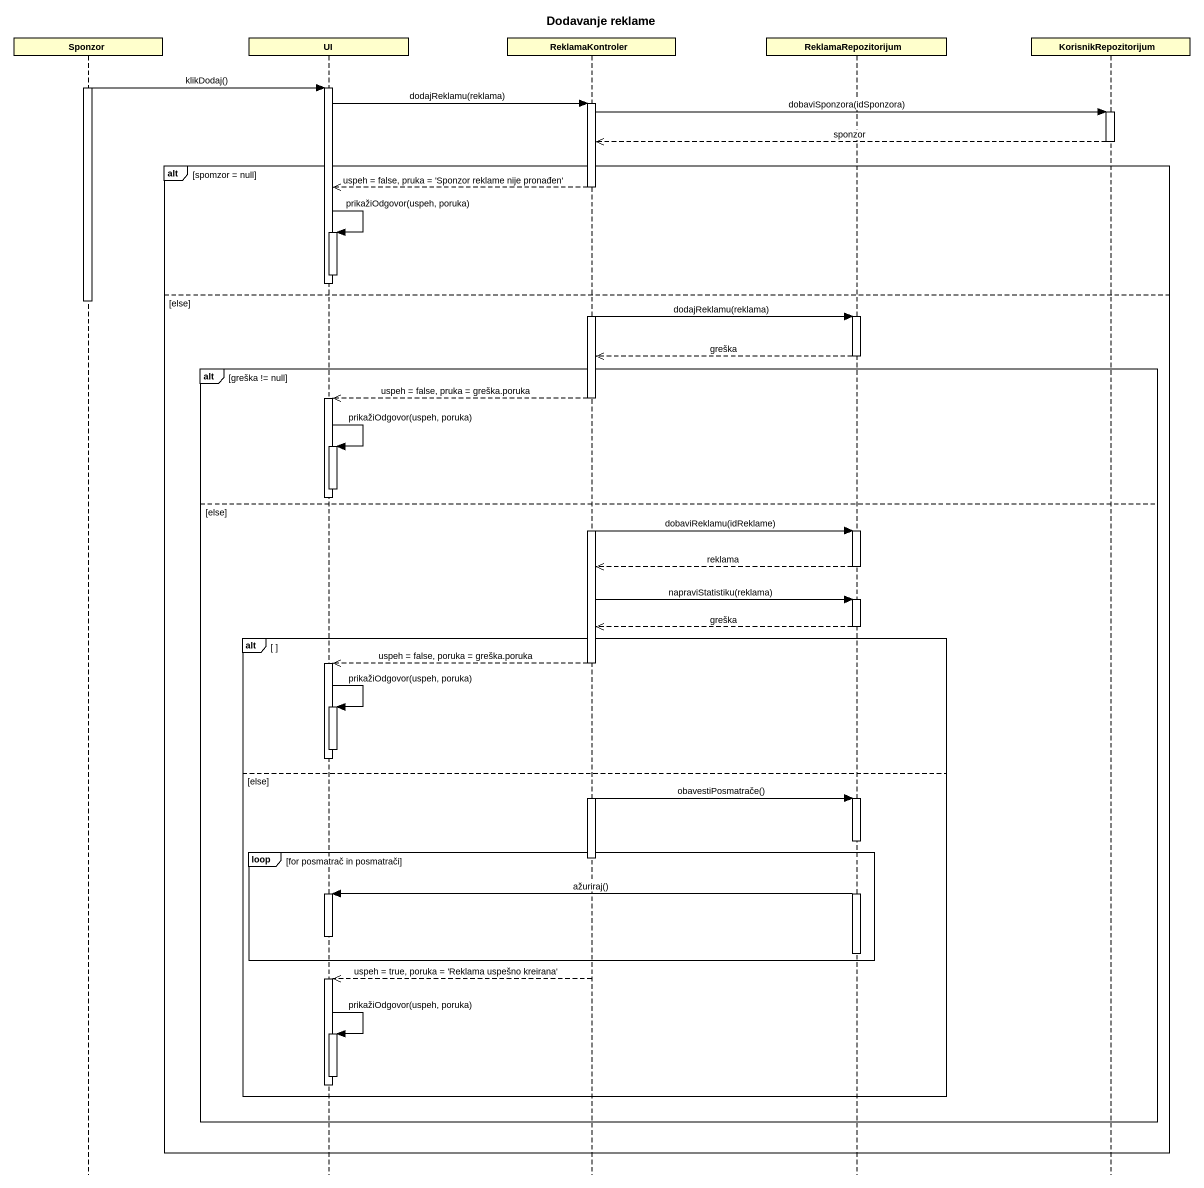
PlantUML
@startuml
title Dodavanje reklame
hide footbox
participant Sponzor
participant UI
participant ReklamaKontroler
participant ReklamaRepozitorijum
participant KorisnikRepozitorijum

activate Sponzor
Sponzor -> UI : klikDodaj()
activate UI
UI -> ReklamaKontroler : dodajReklamu(reklama)
activate ReklamaKontroler
ReklamaKontroler -> KorisnikRepozitorijum : dobaviSponzora(idSponzora)
activate KorisnikRepozitorijum
KorisnikRepozitorijum -->> ReklamaKontroler : sponzor
deactivate KorisnikRepozitorijum
alt spomzor = null
  ReklamaKontroler -->> UI : uspeh = false, pruka = 'Sponzor reklame nije pronađen'
  deactivate ReklamaKontroler
  UI -> UI : prikažiOdgovor(uspeh, poruka)
  activate UI
  deactivate UI
  deactivate UI
else else
  deactivate Sponzor
  activate ReklamaKontroler
  ReklamaKontroler -> ReklamaRepozitorijum : dodajReklamu(reklama)
  activate ReklamaRepozitorijum
  ReklamaRepozitorijum -->> ReklamaKontroler : greška
  deactivate ReklamaRepozitorijum
  alt greška != null
    ReklamaKontroler -->> UI : uspeh = false, pruka = greška.poruka
    deactivate ReklamaKontroler
    activate UI
    UI -> UI : prikažiOdgovor(uspeh, poruka)
    activate UI
    deactivate UI
    deactivate UI
  else else
    activate ReklamaKontroler
    ReklamaKontroler -> ReklamaRepozitorijum : dobaviReklamu(idReklame)
    activate ReklamaRepozitorijum
    ReklamaRepozitorijum -->> ReklamaKontroler : reklama
    deactivate ReklamaRepozitorijum
    ReklamaKontroler -> ReklamaRepozitorijum : napraviStatistiku(reklama)
    activate ReklamaRepozitorijum
    ReklamaRepozitorijum -->> ReklamaKontroler : greška
    deactivate ReklamaRepozitorijum
    alt
      ReklamaKontroler -->> UI : uspeh = false, poruka = greška.poruka
      deactivate ReklamaKontroler
      activate UI
      UI -> UI : prikažiOdgovor(uspeh, poruka)
      activate UI
      deactivate UI
      deactivate UI
    else else
      activate ReklamaKontroler
      ReklamaKontroler -> ReklamaRepozitorijum : obavestiPosmatrače()
      activate ReklamaRepozitorijum
      loop for posmatrač in posmatrači
        deactivate ReklamaKontroler
        ReklamaRepozitorijum -> UI : ažuriraj()
        activate UI
        deactivate UI
        deactivate ReklamaRepozitorijum
      end
      ReklamaKontroler -->> UI : uspeh = true, poruka = 'Reklama uspešno kreirana'
      activate UI
      UI -> UI : prikažiOdgovor(uspeh, poruka)
      activate UI
      deactivate UI
      deactivate UI
    end
  end
end
@enduml
